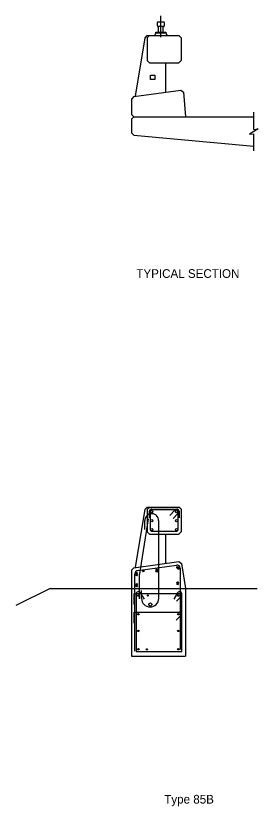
# Model space of a CAD drawing. Extents: x -823.3 to -780, y 450.7 to 491.5.
# Drawn here: x -788.9 to -779.96, y 462.4 to 491.54 of the extents above; entities that cross this region are included whole.
import ezdxf

# ---------------------------------------------------------------- set-up
doc = ezdxf.new("R2010")
doc.units = 0
for name, color, linetype in [('217 Rebar', 7, 'Continuous'), ('border_NO-PLOT', 7, 'Continuous'), ('pp_PRESENTATION', 7, 'Continuous'), ('str_Center-Line-A', 7, 'Continuous'), ('str_Concrete-A', 7, 'Continuous'), ('str_Grades-Origonal-Ground-A', 7, 'Continuous'), ('str_Reinforcement-A', 7, 'Continuous'), ('str_Reinforcement-B', 7, 'Continuous'), ('str_Reinforcement-C', 7, 'Continuous'), ('str_Reinforcement-M', 7, 'Continuous')]:
    doc.layers.add(name, color=color, linetype=linetype)

msp = doc.modelspace()

# ---------------------------------------------------------------- linework, layer by layer
at = {"layer": '217 Rebar'}
for p, q in [((-783.972, 473.032), (-783.972, 473.268)), ((-783.948, 473.239), (-783.948, 472.614)), ((-783.889, 473.352), (-782.962, 473.352)), ((-782.99, 473.322), (-783.865, 473.322)), ((-783.051, 473.296), (-783.222, 473.114)), ((-782.907, 472.614), (-782.907, 473.239)), ((-782.878, 473.268), (-782.878, 473.032)), ((-782.928, 473.183), (-783.096, 472.998)), ((-783.865, 472.531), (-782.99, 472.531))]:
    msp.add_line(p, q, dxfattribs=at)
for centre, radius in [((-783.886, 473.26), 0.0417), ((-782.969, 473.26), 0.0417), ((-783.886, 472.927), 0.0417), ((-782.969, 472.927), 0.0417), ((-783.886, 472.593), 0.0417), ((-782.969, 472.593), 0.0417), ((-782.94, 471.203), 0.026), ((-782.901, 471.161), 0.0312), ((-784.443, 470.989), 0.026), ((-784.443, 470.921), 0.026), ((-784.2, 471.069), 0.026), ((-783.701, 471.059), 0.0312), ((-783.701, 471.116), 0.026), ((-784.443, 470.582), 0.026), ((-782.93, 470.59), 0.0312), ((-782.93, 470.648), 0.026), ((-784.443, 470.514), 0.026), ((-783.937, 469.835), 0.0576)]:
    msp.add_circle(centre, radius, dxfattribs=at)
for centre, start, end in [((-783.889, 473.268), 90, 180), ((-783.865, 473.239), 90, 180), ((-782.99, 473.239), 317.7826, 144.9637), ((-782.962, 473.268), 0, 90), ((-783.865, 472.614), 180, 270), ((-782.99, 472.614), 270, 0)]:
    msp.add_arc(centre, 0.0833, start, end, dxfattribs=at)
at = {"layer": 'pp_PRESENTATION'}
for p, q in [((-780.119, 487.35), (-780.119, 487.98)), ((-780.119, 486.561), (-780.119, 487.19))]:
    msp.add_line(p, q, dxfattribs=at)
msp.add_lwpolyline([(-780.119, 487.35), (-779.959, 487.37), (-780.279, 487.17), (-780.119, 487.19)], dxfattribs=at)
at = {"layer": 'str_Center-Line-A'}
msp.add_line((-783.552, 490.748), (-783.552, 491.537), dxfattribs=at)
at = {"layer": 'str_Concrete-A'}
for p, q in [((-783.636, 490.935), (-783.636, 491.142)), ((-783.469, 490.935), (-783.469, 491.142)), ((-784.49, 488.579), (-784.136, 490.726)), ((-784.136, 490.726), (-784.052, 490.809)), ((-784.052, 490.809), (-782.886, 490.809)), ((-784.052, 490.726), (-783.969, 490.809)), ((-784.052, 490.726), (-784.052, 489.892)), ((-783.741, 490.893), (-783.781, 490.809)), ((-783.364, 490.893), (-783.324, 490.809)), ((-782.802, 490.726), (-782.886, 490.809)), ((-782.802, 490.726), (-782.802, 489.892)), ((-783.969, 489.809), (-784.052, 489.892)), ((-782.802, 489.892), (-782.886, 489.809)), ((-783.969, 489.809), (-782.886, 489.809)), ((-783.386, 489.809), (-783.386, 488.73)), ((-784.553, 488.56), (-782.815, 488.797)), ((-782.815, 488.797), (-782.719, 488.726)), ((-782.719, 488.726), (-782.637, 487.809)), ((-784.553, 488.56), (-784.636, 488.465)), ((-784.636, 488.465), (-784.636, 487.892)), ((-784.636, 487.892), (-784.552, 487.809)), ((-784.552, 487.809), (-784.636, 487.726)), ((-784.552, 487.809), (-780.119, 487.809)), ((-784.636, 487.726), (-784.636, 487.226)), ((-784.636, 487.226), (-784.553, 487.135)), ((-784.553, 487.135), (-780.119, 486.732)), ((-784.49, 471.197), (-784.136, 473.343)), ((-784.136, 473.343), (-784.052, 473.427)), ((-784.052, 473.427), (-782.886, 473.427)), ((-784.052, 473.343), (-783.969, 473.427)), ((-784.052, 473.343), (-784.052, 472.51)), ((-782.802, 473.343), (-782.886, 473.427)), ((-782.802, 473.343), (-782.802, 472.51)), ((-783.969, 472.427), (-784.052, 472.51)), ((-783.969, 472.427), (-782.886, 472.427)), ((-783.386, 472.427), (-783.386, 471.347)), ((-782.802, 472.51), (-782.886, 472.427)), ((-784.553, 471.188), (-784.636, 471.093)), ((-784.553, 471.188), (-782.885, 471.415)), ((-782.885, 471.415), (-782.789, 471.344)), ((-782.789, 471.344), (-782.636, 470.427)), ((-784.636, 471.093), (-784.636, 467.927)), ((-784.636, 470.427), (-782.636, 470.427)), ((-782.636, 470.427), (-782.636, 467.927)), ((-784.636, 467.927), (-782.636, 467.927))]:
    msp.add_line(p, q, dxfattribs=at)
for points in [[(-783.657, 491.31), (-783.447, 491.31)], [(-783.678, 491.163), (-783.678, 491.289)], [(-783.447, 491.142), (-783.657, 491.142)], [(-783.427, 491.289), (-783.427, 491.163)]]:
    msp.add_lwpolyline(points, dxfattribs=at)
for points in [[(-783.741, 490.935), (-783.364, 490.935), (-783.364, 490.893), (-783.741, 490.893)], [(-783.938, 489.351), (-783.771, 489.351), (-783.771, 489.184), (-783.938, 489.184)]]:
    msp.add_lwpolyline(points, close=True, dxfattribs=at)
for centre, start, end in [((-783.657, 491.289), 90, 180), ((-783.447, 491.289), 0, 90), ((-783.657, 491.163), 180, 270), ((-783.447, 491.163), 270, 0)]:
    msp.add_arc(centre, 0.0208, start, end, dxfattribs=at)
at = {"layer": 'str_Grades-Origonal-Ground-A'}
for p, q in [((-787.636, 470.427), (-788.904, 469.793)), ((-787.636, 470.427), (-784.636, 470.427)), ((-782.636, 470.427), (-780.001, 470.427))]:
    msp.add_line(p, q, dxfattribs=at)
at = {"layer": 'str_Reinforcement-A'}
for p, q in [((-784.532, 469.837), (-784.532, 470.244)), ((-784.532, 470.244), (-782.858, 470.244)), ((-784.46, 470.219), (-784.46, 468.098)), ((-784.159, 470.035), (-784.302, 470.267)), ((-782.935, 470.268), (-783.078, 470.035)), ((-782.808, 470.122), (-782.979, 469.953)), ((-782.778, 468.098), (-782.778, 470.208)), ((-784.532, 469.149), (-784.532, 469.547)), ((-784.532, 469.547), (-782.864, 469.547)), ((-782.814, 469.425), (-782.981, 469.26)), ((-784.46, 468.098), (-782.778, 468.098))]:
    msp.add_line(p, q, dxfattribs=at)
for centre, radius, start, end in [((-784.375, 470.222), 0.0853, 31.692, 182.2881), ((-782.862, 470.222), 0.0853, 350.6056, 148.0181), ((-782.858, 470.173), 0.0712, 314.7191, 90), ((-782.864, 469.475), 0.0712, 314.7191, 90)]:
    msp.add_arc(centre, radius, start, end, dxfattribs=at)
at = {"layer": 'str_Reinforcement-B'}
for centre, radius in [((-784.377, 470.163), 0.026), ((-784.377, 470.163), 0.0208), ((-784.377, 470.163), 0.0156), ((-784.377, 470.163), 0.0104), ((-784.377, 470.163), 0.00521), ((-784.031, 470.167), 0.0208), ((-784.031, 470.167), 0.0208), ((-784.031, 470.167), 0.0156), ((-784.031, 470.167), 0.0104), ((-784.031, 470.167), 0.00521), ((-782.907, 470.163), 0.026), ((-782.907, 470.163), 0.0208), ((-782.907, 470.163), 0.0156), ((-782.907, 470.163), 0.0104), ((-782.907, 470.163), 0.00521), ((-784.377, 469.476), 0.026), ((-784.377, 469.476), 0.0208), ((-784.377, 469.476), 0.0156), ((-784.377, 469.476), 0.0104), ((-784.377, 469.476), 0.00521), ((-782.907, 469.476), 0.026), ((-782.907, 469.476), 0.0208), ((-782.907, 469.476), 0.0156), ((-782.907, 469.476), 0.0104), ((-782.907, 469.476), 0.00521), ((-784.377, 468.861), 0.026), ((-784.377, 468.861), 0.0208), ((-784.377, 468.861), 0.0156), ((-784.377, 468.861), 0.0104), ((-784.377, 468.861), 0.00521), ((-782.907, 468.861), 0.026), ((-782.907, 468.861), 0.0208), ((-782.907, 468.861), 0.0156), ((-782.907, 468.861), 0.0104), ((-782.907, 468.861), 0.00521), ((-784.377, 468.183), 0.026), ((-784.377, 468.183), 0.0208), ((-784.377, 468.183), 0.0156), ((-784.377, 468.183), 0.0104), ((-784.377, 468.183), 0.00521), ((-784.071, 468.179), 0.0208), ((-784.071, 468.179), 0.0208), ((-784.071, 468.179), 0.0156), ((-784.071, 468.179), 0.0104), ((-784.071, 468.179), 0.00521), ((-782.907, 468.183), 0.026), ((-782.907, 468.183), 0.0208), ((-782.907, 468.183), 0.0156), ((-782.907, 468.183), 0.0104), ((-782.907, 468.183), 0.00521)]:
    msp.add_circle(centre, radius, dxfattribs=at)
at = {"layer": 'str_Reinforcement-C'}
for p, q in [((-784.339, 470.887), (-784.003, 472.986)), ((-784.143, 472.597), (-784.143, 472.927)), ((-783.633, 472.927), (-783.633, 470.058)), ((-784.339, 470.045), (-784.339, 470.887)), ((-784.264, 470.058), (-784.264, 470.349))]:
    msp.add_line(p, q, dxfattribs=at)
for centre, radius, start, end in [((-783.888, 472.927), 0.255, 148.9973, 180), ((-783.888, 472.927), 0.255, 115.3769, 148.9973), ((-783.888, 472.927), 0.255, 75.9281, 115.3769), ((-783.888, 472.927), 0.255, 47.9091, 75.9281), ((-783.888, 472.927), 0.255, 0, 47.9091), ((-783.948, 470.058), 0.317, 180, 0)]:
    msp.add_arc(centre, radius, start, end, dxfattribs=at)
at = {"layer": 'str_Reinforcement-M'}
for p, q in [((-784.395, 471.086), (-782.968, 471.28)), ((-784.511, 468.109), (-784.511, 470.969)), ((-782.837, 471.168), (-782.837, 468.172))]:
    msp.add_line(p, q, dxfattribs=at)
for centre, radius, start, end in [((-782.949, 471.17), 0.112, 358.9383, 100.0982), ((-784.394, 470.969), 0.117, 90, 180)]:
    msp.add_arc(centre, radius, start, end, dxfattribs=at)

# ---------------------------------------------------------------- texts
at = {"layer": 'border_NO-PLOT'}
for s, p in [('TYPICAL SECTION ', (-784.456, 481.875)), ('Type 85B', (-783.426, 462.494))]:
    msp.add_text(s, height=0.32, dxfattribs=at).set_placement(p)

doc.saveas('drawing.dxf')
